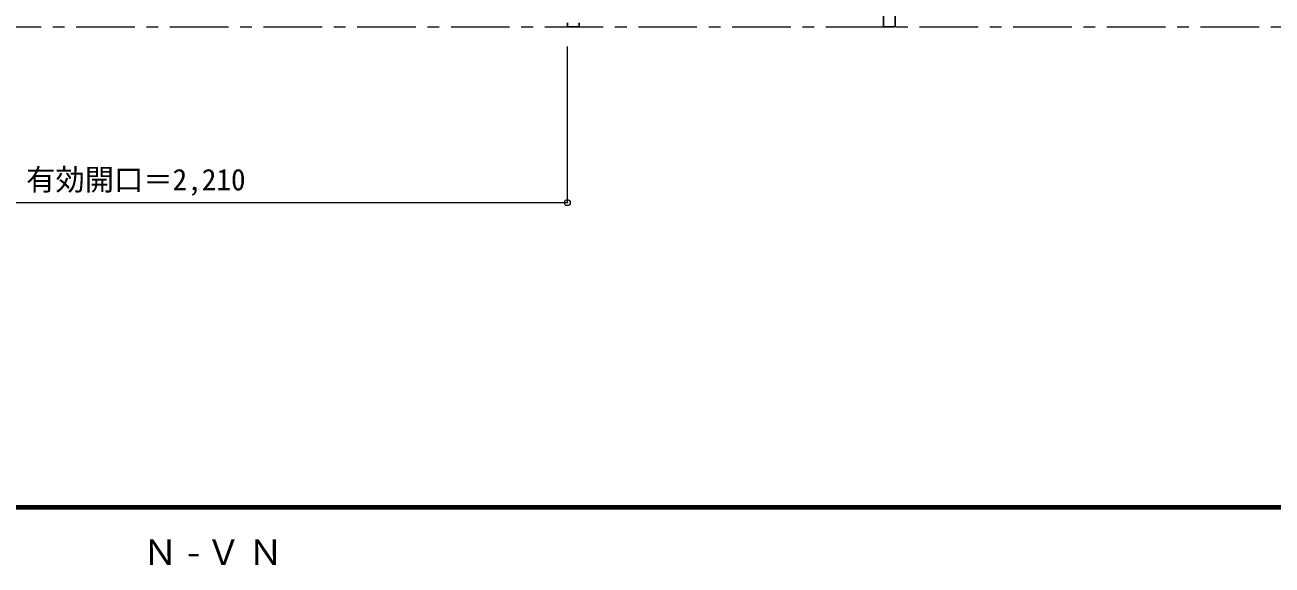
# Model space of a CAD drawing. Units: millimetres, scale not verified. Extents: x -59471 to 5700, y -4307 to 5558.
# Drawn here: x -3461 to -267, y 40 to 1423 of the extents above; entities that cross this region are included whole.
import ezdxf
from ezdxf.enums import TextEntityAlignment as Align

# ---------------------------------------------------------------- set-up
doc = ezdxf.new("R2010")
doc.units = ezdxf.units.MM
doc.header["$LTSCALE"] = 30
doc.header["$PDMODE"] = 32
doc.header["$PDSIZE"] = 15
doc.linetypes.add('CHAIN1', pattern=[8, 5, -1, 1, -1])
for name, color, linetype, lineweight in [('0-1_通り芯', 7, 'CHAIN1', 18), ('0-4_枠', 3, 'Continuous', 25), ('0-B_寸法', 4, 'Continuous', 9), ('F-1_枠', 6, 'Continuous', 40)]:
    doc.layers.add(name, color=color, linetype=linetype, lineweight=lineweight)
doc.layers.add('0-A_文字', color=7, linetype='Continuous')
doc.styles.add('ＭＳ ゴシック', font='')
doc.styles.get('ＭＳ ゴシック').set_extended_font_data('MS Gothic')

msp = doc.modelspace()

# ---------------------------------------------------------------- linework, layer by layer
at = {"layer": '0-1_通り芯'}
msp.add_line((-5490, 1418), (5690, 1418), dxfattribs=at)
at = {"layer": '0-4_枠'}
for p, q in [((-1262, 1418), (-1262, 3453)), ((-2072, 1428.5), (-2072, 1418)), ((-2072, 1418), (-2042, 1418)), ((-2042, 1428.5), (-2042, 1418)), ((-1232, 1418), (-1262, 1418))]:
    msp.add_line(p, q, dxfattribs=at)
msp.add_lwpolyline([(-4312, 3453), (-1232, 3453), (-1232, 1418)], dxfattribs=at)
at = {"layer": '0-B_寸法'}
for p, q in [((-2072, 968), (-2072, 1368)), ((-4282, 968), (-2072, 968))]:
    msp.add_line(p, q, dxfattribs=at)
at = {"layer": '0-B_寸法', "color": 7}
msp.add_point((-2072, 968), dxfattribs=at)
at = {"layer": 'F-1_枠'}
for p, q in [((-6000, 190.5), (5700, 190.5)), ((-6000, 187.5), (5700, 187.5)), ((-6000, 184.5), (5700, 184.5))]:
    msp.add_line(p, q, dxfattribs=at)

# ---------------------------------------------------------------- texts
at = {"layer": '0-A_文字', "insert": (-3160, 39.5), "char_height": 65.98, "attachment_point": 7, "style": 'ＭＳ ゴシック'}
msp.add_mtext('\\T1.2;Ｎ-ＶＮ', dxfattribs=at)
at = {"layer": '0-B_寸法', "color": 7, "style": 'ＭＳ ゴシック'}
msp.add_text('有効開口＝2,210', height=54.99, dxfattribs=at).set_placement((-3458.25, 983), align=Align.BOTTOM_LEFT)

doc.saveas('drawing.dxf')
